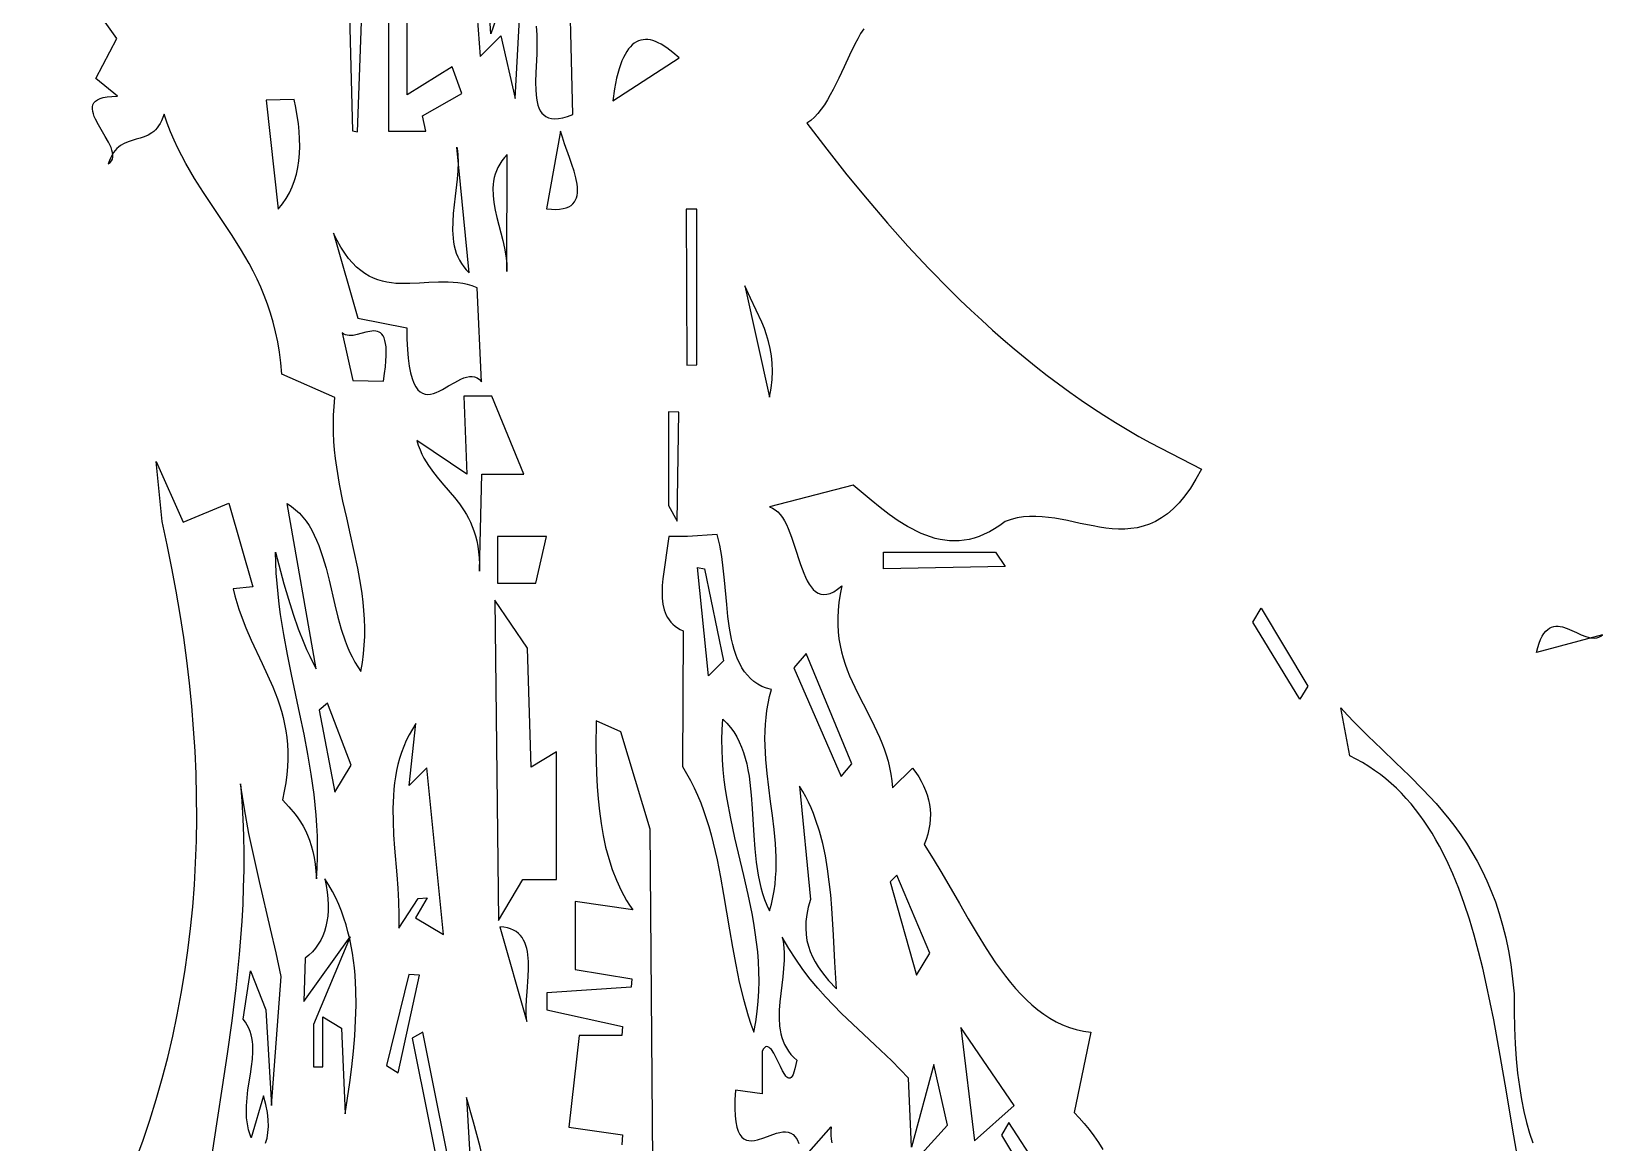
# Model space of a CAD drawing. Header units: metres. Extents: x 0 to 50, y 0 to 50.
# Drawn here: x 18.67 to 31.02, y 22.07 to 30.81 of the extents above; entities that cross this region are included whole.
import ezdxf

# ---------------------------------------------------------------- set-up
doc = ezdxf.new("R2010")
doc.units = ezdxf.units.M

msp = doc.modelspace()

# ---------------------------------------------------------------- linework, layer by layer
for points in [[(22.099055, 31.876081), (22.191643, 30.615276), (22.354186, 30.778141), (22.466547, 30.283459), (22.534654, 31.541258), (22.277522, 30.792191), (22.172934, 32.437232)], [(21.144232, 31.745149), (21.189885, 30.029102), (21.228517, 30.022975), (21.259917, 30.886658)], [(19.481853, 21.923764), (19.540819, 22.086001), (19.595783, 22.249135), (19.646778, 22.413157), (19.693841, 22.578056), (19.737004, 22.743825), (19.776304, 22.910453), (19.811773, 23.077931), (19.843448, 23.246249), (19.871362, 23.415399), (19.895549, 23.585371), (19.916046, 23.756156), (19.932885, 23.927744), (19.946101, 24.100125), (19.95573, 24.273292), (19.961805, 24.447233), (19.964361, 24.621941), (19.963433, 24.797405), (19.959055, 24.973616), (19.951262, 25.150565), (19.940087, 25.328242), (19.925567, 25.506639), (19.907735, 25.685745), (19.886626, 25.865552), (19.862274, 26.046049), (19.834714, 26.227229), (19.80398, 26.40908), (19.770108, 26.591595), (19.733131, 26.774764), (19.693083, 26.958576), (19.645108, 27.430343), (19.859258, 26.953511), (20.218299, 27.101221), (20.404591, 26.444831), (20.251665, 26.426991), (20.251665, 26.426991), (20.26477, 26.372819), (20.279506, 26.320028), (20.295704, 26.268497), (20.313194, 26.218101), (20.351369, 26.120225), (20.392672, 26.025417), (20.479228, 25.841064), (20.521763, 25.749551), (20.56199, 25.657167), (20.598549, 25.562929), (20.615029, 25.514807), (20.630083, 25.465852), (20.64354, 25.415942), (20.655232, 25.364952), (20.664987, 25.312761), (20.672636, 25.259245), (20.678009, 25.20428), (20.680937, 25.147745), (20.681249, 25.089516), (20.678776, 25.029469), (20.673347, 24.967483), (20.664793, 24.903433), (20.652944, 24.837197), (20.63763, 24.768651), (20.63763, 24.768651), (20.689596, 24.713982), (20.737617, 24.657029), (20.759942, 24.627032), (20.781033, 24.595668), (20.800807, 24.562671), (20.819183, 24.527774), (20.836076, 24.490713), (20.851405, 24.451222), (20.865087, 24.409035), (20.877039, 24.363887), (20.887179, 24.315512), (20.895424, 24.263644), (20.901691, 24.208018), (20.905899, 24.148368), (20.905899, 24.148368), (20.911286, 24.233496), (20.914171, 24.317828), (20.914706, 24.401411), (20.913041, 24.484294), (20.909325, 24.566525), (20.903709, 24.648151), (20.896344, 24.729221), (20.887379, 24.809782), (20.865254, 24.96957), (20.838535, 25.127899), (20.808426, 25.285151), (20.776128, 25.441711), (20.709777, 25.754286), (20.67813, 25.911068), (20.649103, 26.068691), (20.623901, 26.227538), (20.61311, 26.30754), (20.603726, 26.387992), (20.595899, 26.468942), (20.589779, 26.550438), (20.585518, 26.632527), (20.583264, 26.715257), (20.583264, 26.715257), (20.650138, 26.467397), (20.685324, 26.346373), (20.722526, 26.228274), (20.762383, 26.113841), (20.805533, 26.003817), (20.828543, 25.95069), (20.852615, 25.898942), (20.877829, 25.848668), (20.904266, 25.799959), (20.674287, 27.098055), (20.674287, 27.098055), (20.709172, 27.075758), (20.74145, 27.050691), (20.771273, 27.023009), (20.798793, 26.992866), (20.824165, 26.960417), (20.847539, 26.925818), (20.869071, 26.889222), (20.888911, 26.850784), (20.907213, 26.810659), (20.92413, 26.769002), (20.954419, 26.681711), (20.981, 26.590148), (21.005097, 26.495551), (21.050725, 26.302205), (21.074702, 26.205933), (21.101084, 26.111578), (21.131093, 26.020378), (21.14784, 25.976348), (21.165953, 25.933571), (21.185583, 25.892202), (21.206885, 25.852395), (21.23001, 25.814305), (21.255112, 25.778088), (21.255112, 25.778088), (21.267193, 25.847629), (21.276024, 25.916722), (21.281809, 25.985399), (21.284755, 26.05369), (21.285068, 26.121625), (21.282955, 26.189234), (21.27862, 26.256549), (21.27227, 26.323599), (21.264112, 26.390416), (21.254351, 26.45703), (21.230846, 26.589769), (21.203403, 26.722061), (21.173672, 26.854151), (21.1433, 26.986282), (21.113936, 27.118698), (21.087229, 27.251644), (21.064828, 27.385364), (21.055757, 27.45259), (21.048381, 27.520101), (21.042906, 27.587928), (21.039537, 27.6561), (21.038481, 27.724649), (21.039944, 27.793605), (21.044133, 27.862999), (21.051252, 27.93286), (20.634674, 28.116166), (20.634674, 28.116166), (20.626529, 28.204424), (20.615402, 28.289152), (20.601455, 28.370547), (20.584853, 28.448804), (20.56576, 28.524119), (20.544339, 28.596686), (20.520755, 28.666703), (20.495171, 28.734365), (20.467751, 28.799866), (20.43866, 28.863404), (20.40806, 28.925174), (20.376117, 28.985371), (20.342993, 29.044192), (20.308853, 29.101831), (20.23818, 29.214349), (20.165408, 29.324491), (20.091849, 29.433822), (20.018815, 29.543909), (19.947615, 29.656316), (19.879562, 29.772609), (19.847125, 29.832702), (19.815966, 29.894353), (19.786249, 29.957759), (19.758139, 30.023115), (19.731798, 30.090617), (19.707392, 30.16046), (19.707392, 30.16046), (19.698041, 30.133665), (19.687864, 30.109662), (19.676914, 30.088264), (19.665248, 30.069288), (19.652919, 30.052548), (19.639981, 30.037859), (19.626489, 30.025036), (19.612497, 30.013894), (19.583234, 29.995913), (19.552625, 29.982435), (19.521108, 29.971981), (19.489117, 29.963068), (19.457088, 29.954218), (19.425457, 29.94395), (19.39466, 29.930784), (19.365131, 29.913238), (19.350979, 29.902361), (19.337308, 29.889834), (19.324171, 29.875472), (19.311625, 29.85909), (19.299722, 29.840503), (19.288517, 29.819526), (19.278066, 29.795973), (19.268422, 29.769661), (19.268422, 29.769661), (19.284037, 29.780612), (19.295302, 29.79331), (19.302565, 29.807618), (19.306177, 29.823397), (19.306485, 29.840509), (19.303839, 29.858816), (19.298588, 29.87818), (19.291081, 29.898464), (19.270694, 29.941234), (19.24547, 29.986023), (19.191677, 30.077235), (19.168692, 30.121448), (19.159399, 30.142723), (19.152037, 30.16326), (19.146956, 30.18292), (19.144505, 30.201565), (19.145031, 30.219058), (19.148886, 30.235259), (19.156416, 30.250032), (19.167972, 30.263237), (19.183902, 30.274737), (19.204556, 30.284393), (19.230282, 30.292068), (19.261429, 30.297624), (19.298347, 30.300921), (19.341384, 30.301823), (19.170926, 30.440786), (19.337929, 30.755662), (18.665247, 31.696972)], [(22.631949, 30.853326), (22.63751, 30.784007), (22.638654, 30.711071), (22.63685, 30.63611), (22.630277, 30.48648), (22.628445, 30.414994), (22.629542, 30.347849), (22.635037, 30.286638), (22.639893, 30.258755), (22.646399, 30.232951), (22.65474, 30.209427), (22.665098, 30.188381), (22.677658, 30.170012), (22.692602, 30.154519), (22.710116, 30.142101), (22.730382, 30.132956), (22.753583, 30.127285), (22.779905, 30.125285), (22.80953, 30.127156), (22.842641, 30.133096), (22.879423, 30.143306), (22.92006, 30.157982), (22.886136, 31.551315)], [(21.471056, 30.886658), (21.471056, 30.028168), (21.764814, 30.028168), (21.740417, 30.146605), (22.048004, 30.323304), (21.972632, 30.533086), (21.617935, 30.313923), (21.617935, 30.886658)], [(25.207441, 30.832645), (25.183594, 30.794549), (25.160565, 30.754317), (25.138219, 30.712307), (25.095022, 30.624381), (25.052902, 30.53363), (25.010759, 30.442911), (24.967493, 30.355083), (24.945095, 30.313145), (24.922004, 30.273002), (24.898082, 30.23501), (24.873191, 30.199526), (24.847195, 30.166909), (24.819954, 30.137515), (24.791333, 30.111701), (24.761193, 30.089825), (24.761193, 30.089825), (24.917302, 29.884491), (25.074675, 29.685051), (25.233406, 29.49162), (25.393586, 29.304313), (25.555308, 29.123242), (25.718667, 28.948523), (25.883754, 28.780269), (25.966974, 28.698602), (26.050662, 28.618594), (26.134828, 28.54026), (26.219484, 28.463613), (26.304642, 28.388668), (26.390314, 28.31544), (26.47651, 28.243941), (26.563243, 28.174188), (26.650524, 28.106193), (26.738365, 28.039972), (26.826777, 27.975538), (26.915773, 27.912906), (27.005362, 27.85209), (27.095558, 27.793104), (27.186372, 27.735963), (27.277816, 27.680681), (27.3699, 27.627271), (27.462637, 27.575749), (27.862145, 27.369702), (27.862145, 27.369702), (27.819247, 27.290712), (27.775628, 27.220497), (27.731327, 27.158606), (27.686379, 27.104588), (27.640824, 27.057992), (27.594698, 27.018368), (27.54804, 26.985263), (27.500886, 26.958228), (27.453275, 26.936811), (27.405244, 26.920562), (27.35683, 26.909029), (27.308072, 26.901761), (27.259007, 26.898308), (27.209672, 26.898218), (27.160106, 26.901041), (27.110345, 26.906325), (27.060428, 26.91362), (27.010392, 26.922475), (26.910114, 26.943059), (26.809811, 26.964471), (26.709785, 26.983102), (26.65997, 26.990248), (26.610336, 26.995345), (26.560923, 26.997944), (26.511767, 26.997593), (26.462905, 26.993841), (26.414376, 26.986237), (26.366217, 26.97433), (26.318466, 26.95767), (26.318466, 26.95767), (26.276926, 26.926968), (26.235809, 26.900006), (26.195101, 26.876667), (26.154787, 26.856833), (26.114852, 26.840384), (26.07528, 26.827202), (26.036058, 26.81717), (25.997169, 26.810168), (25.9586, 26.806079), (25.920335, 26.804784), (25.882359, 26.806165), (25.844657, 26.810104), (25.807215, 26.816481), (25.770017, 26.82518), (25.733048, 26.836081), (25.696294, 26.849067), (25.65974, 26.864018), (25.62337, 26.880817), (25.58717, 26.899346), (25.551125, 26.919485), (25.479439, 26.964123), (25.408193, 27.013786), (25.337268, 27.067526), (25.266543, 27.124397), (25.125218, 27.243745), (24.467749, 27.07184), (24.467749, 27.07184), (24.490922, 27.063236), (24.512419, 27.050314), (24.532374, 27.033434), (24.550918, 27.012961), (24.568185, 26.989254), (24.584306, 26.962678), (24.599415, 26.933594), (24.613642, 26.902365), (24.639986, 26.834918), (24.664397, 26.763238), (24.711658, 26.618765), (24.736627, 26.551769), (24.74991, 26.520849), (24.763901, 26.492131), (24.778734, 26.465977), (24.794541, 26.442749), (24.811453, 26.42281), (24.829604, 26.406522), (24.849126, 26.394247), (24.870151, 26.386347), (24.892813, 26.383185), (24.917242, 26.385122), (24.943572, 26.392522), (24.971935, 26.405747), (25.002464, 26.425158), (25.035291, 26.451118), (25.035291, 26.451118), (25.021708, 26.385056), (25.011962, 26.321465), (25.005837, 26.260204), (25.003116, 26.20113), (25.003585, 26.144104), (25.007028, 26.088984), (25.013229, 26.035628), (25.021972, 25.983896), (25.033042, 25.933646), (25.046223, 25.884737), (25.061299, 25.837028), (25.078055, 25.790378), (25.096274, 25.744644), (25.115743, 25.699687), (25.157561, 25.611537), (25.246687, 25.438337), (25.290543, 25.351027), (25.331628, 25.261739), (25.350593, 25.215999), (25.368217, 25.169341), (25.384285, 25.121624), (25.398583, 25.072705), (25.410893, 25.022445), (25.421001, 24.970701), (25.42869, 24.917333), (25.433745, 24.862199), (25.590855, 25.019009), (25.590855, 25.019009), (25.616505, 24.984775), (25.639673, 24.950112), (25.660324, 24.915012), (25.67842, 24.879472), (25.693927, 24.843484), (25.706809, 24.807043), (25.71703, 24.770144), (25.724553, 24.73278), (25.729343, 24.694948), (25.731364, 24.656639), (25.73058, 24.61785), (25.726955, 24.578574), (25.720453, 24.538807), (25.711039, 24.498541), (25.698677, 24.457771), (25.68333, 24.416493), (25.68333, 24.416493), (25.753718, 24.306082), (25.822809, 24.191011), (25.959523, 23.952969), (26.028358, 23.833038), (26.09832, 23.714528), (26.170015, 23.598959), (26.244047, 23.487851), (26.28213, 23.434445), (26.321025, 23.382724), (26.360807, 23.332879), (26.401552, 23.285099), (26.443337, 23.239575), (26.486236, 23.196496), (26.530326, 23.156053), (26.575682, 23.118435), (26.622381, 23.083833), (26.670497, 23.052436), (26.720106, 23.024436), (26.771285, 23.000021), (26.824109, 22.979381), (26.878653, 22.962708), (26.934994, 22.95019), (26.993208, 22.942018), (26.861971, 22.30949), (26.861971, 22.30949), (26.90228, 22.267709), (26.941404, 22.223011), (26.97944, 22.175619), (27.016488, 22.125754), (27.052645, 22.073641), (27.088011, 22.019501)], [(23.235012, 30.264695), (23.756016, 30.603332), (23.756016, 30.603332), (23.707059, 30.646884), (23.659975, 30.683008), (23.614832, 30.711447), (23.593009, 30.722705), (23.571697, 30.731945), (23.550902, 30.739135), (23.530635, 30.744243), (23.510903, 30.747237), (23.491715, 30.748084), (23.473079, 30.746752), (23.455003, 30.74321), (23.437496, 30.737424), (23.420566, 30.729364), (23.404222, 30.718996), (23.388472, 30.706288), (23.373324, 30.691208), (23.358786, 30.673725), (23.344868, 30.653805), (23.331577, 30.631417), (23.318921, 30.606528), (23.30691, 30.579107), (23.284853, 30.516537), (23.265474, 30.44345), (23.248838, 30.359589), (23.235012, 30.264695)], [(20.510092, 30.271615), (20.60496, 29.413872), (20.60496, 29.413872), (20.638633, 29.454758), (20.668244, 29.497717), (20.693924, 29.542679), (20.715805, 29.58957), (20.734018, 29.638319), (20.748695, 29.688854), (20.759967, 29.741105), (20.767966, 29.794998), (20.772823, 29.850462), (20.774669, 29.907426), (20.773637, 29.965818), (20.769857, 30.025565), (20.763462, 30.086597), (20.754582, 30.148841), (20.74335, 30.212225), (20.729896, 30.276679), (20.510092, 30.271615)], [(22.82537, 30.027639), (22.714004, 29.415763), (22.714004, 29.415763), (22.752327, 29.412654), (22.786789, 29.412103), (22.817549, 29.413998), (22.844771, 29.418226), (22.868614, 29.424676), (22.889241, 29.433234), (22.906813, 29.443788), (22.921491, 29.456227), (22.933437, 29.470437), (22.942812, 29.486306), (22.949778, 29.503721), (22.954496, 29.522571), (22.957127, 29.542743), (22.957834, 29.564124), (22.956776, 29.586602), (22.954116, 29.610065), (22.944636, 29.659494), (22.930683, 29.711513), (22.91355, 29.765222), (22.894527, 29.819721), (22.855979, 29.927495), (22.839037, 29.97897), (22.82537, 30.027639)], [(22.009848, 29.901655), (22.009848, 29.901655), (22.014411, 29.872272), (22.017473, 29.842183), (22.019659, 29.780128), (22.017526, 29.71598), (22.012195, 29.650226), (21.996422, 29.515858), (21.988222, 29.448222), (21.981308, 29.380936), (21.976799, 29.314488), (21.975817, 29.249368), (21.979483, 29.186064), (21.983409, 29.155246), (21.988917, 29.125066), (21.996147, 29.095584), (22.00524, 29.066861), (22.016335, 29.038959), (22.029573, 29.011939), (22.045094, 28.985862), (22.063038, 28.960789), (22.083544, 28.93678), (22.106753, 28.913898), (22.009848, 29.901655)], [(22.405595, 29.844206), (22.405595, 29.844206), (22.383032, 29.819116), (22.363363, 29.793679), (22.346443, 29.767905), (22.33213, 29.741805), (22.320277, 29.71539), (22.310741, 29.688673), (22.303378, 29.661664), (22.298044, 29.634374), (22.294594, 29.606814), (22.292883, 29.578996), (22.294105, 29.522631), (22.300555, 29.465367), (22.311079, 29.407295), (22.324523, 29.348505), (22.339733, 29.289085), (22.370834, 29.168719), (22.384417, 29.107952), (22.395148, 29.046916), (22.401875, 28.9857), (22.403443, 28.924394), (22.405595, 29.844206)], [(23.812874, 29.41496), (23.818127, 28.187633), (23.894559, 28.188545), (23.894559, 29.41496), (23.812874, 29.41496)], [(21.039832, 29.224803), (21.230319, 28.55647), (21.614892, 28.481597), (21.614892, 28.481597), (21.6168, 28.391267), (21.62094, 28.311222), (21.627195, 28.24093), (21.635447, 28.179861), (21.645581, 28.127483), (21.657478, 28.083264), (21.671023, 28.046673), (21.686099, 28.017179), (21.702588, 27.99425), (21.720374, 27.977354), (21.73934, 27.965961), (21.759369, 27.959538), (21.780345, 27.957555), (21.802151, 27.959479), (21.824669, 27.96478), (21.847783, 27.972926), (21.871377, 27.983386), (21.895333, 27.995628), (21.943864, 28.023332), (21.992443, 28.051787), (22.040136, 28.076742), (22.063357, 28.086579), (22.086006, 28.093946), (22.107967, 28.098312), (22.129122, 28.099146), (22.149354, 28.095916), (22.168546, 28.088091), (22.186582, 28.07514), (22.203346, 28.05653), (22.168072, 28.796247), (22.168072, 28.796247), (22.130567, 28.809886), (22.092925, 28.820631), (22.055174, 28.828771), (22.017342, 28.834592), (21.979457, 28.838384), (21.941547, 28.840433), (21.865767, 28.840456), (21.790228, 28.836961), (21.715156, 28.832252), (21.640776, 28.828631), (21.567316, 28.828399), (21.531001, 28.830273), (21.495, 28.833858), (21.459342, 28.839441), (21.424055, 28.847311), (21.389167, 28.857754), (21.354707, 28.871059), (21.320703, 28.887513), (21.287182, 28.907405), (21.254174, 28.931021), (21.221706, 28.95865), (21.189807, 28.990579), (21.158505, 29.027097), (21.127829, 29.06849), (21.097805, 29.115047), (21.068464, 29.167056), (21.039832, 29.224803)], [(24.272339, 28.810018), (24.467728, 27.93451), (24.467728, 27.93451), (24.480494, 28.006891), (24.487917, 28.075482), (24.490428, 28.14059), (24.488457, 28.202524), (24.482438, 28.26159), (24.4728, 28.318096), (24.459976, 28.372349), (24.444396, 28.424658), (24.426493, 28.47533), (24.406697, 28.524671), (24.363154, 28.620596), (24.317217, 28.714891), (24.272339, 28.810018)], [(21.107893, 28.440299), (21.192492, 28.065904), (21.433094, 28.062447), (21.433094, 28.062447), (21.441738, 28.120657), (21.448097, 28.173083), (21.452276, 28.220005), (21.454385, 28.261703), (21.454529, 28.298455), (21.452817, 28.330539), (21.449355, 28.358235), (21.44425, 28.381822), (21.437611, 28.401579), (21.429543, 28.417784), (21.420156, 28.430716), (21.409554, 28.440655), (21.397847, 28.447879), (21.385141, 28.452668), (21.371543, 28.455299), (21.357161, 28.456053), (21.326473, 28.453041), (21.293935, 28.445865), (21.226739, 28.427943), (21.193797, 28.42166), (21.177866, 28.420165), (21.162437, 28.420138), (21.147618, 28.421859), (21.133516, 28.425607), (21.120239, 28.431661), (21.107893, 28.440299)], [(21.693681, 27.594625), (21.693681, 27.594625), (21.706117, 27.557216), (21.719905, 27.521873), (21.73493, 27.488424), (21.751075, 27.456697), (21.768225, 27.42652), (21.786263, 27.39772), (21.824544, 27.343564), (21.864988, 27.292851), (21.90667, 27.244202), (21.990038, 27.147585), (22.029869, 27.096861), (22.067229, 27.042689), (22.084692, 27.013879), (22.10119, 26.983691), (22.116606, 26.951951), (22.130825, 26.918488), (22.143731, 26.88313), (22.155208, 26.845703), (22.16514, 26.806037), (22.173411, 26.763958), (22.179905, 26.719295), (22.184506, 26.671875), (22.187099, 26.621525), (22.187568, 26.568075), (22.205451, 27.330055), (22.535877, 27.330055), (22.284745, 27.943262), (22.06437, 27.943262), (22.088487, 27.33108), (21.693681, 27.594625)], [(23.67424, 27.820621), (23.67424, 27.084772), (23.740336, 26.959333), (23.753355, 27.817273), (23.67424, 27.820621)], [(22.32785, 26.839489), (22.32785, 26.471564), (22.630893, 26.471564), (22.714462, 26.839489), (22.32785, 26.839489)], [(23.674761, 26.839779), (23.674761, 26.839779), (23.660234, 26.729515), (23.642944, 26.617855), (23.628383, 26.508001), (23.623843, 26.454751), (23.622044, 26.403152), (23.623675, 26.353605), (23.62942, 26.306509), (23.639966, 26.262264), (23.647255, 26.241336), (23.656001, 26.221271), (23.666291, 26.202118), (23.67821, 26.183928), (23.691845, 26.166752), (23.70728, 26.150638), (23.724603, 26.135637), (23.743898, 26.121799), (23.765252, 26.109173), (23.788751, 26.097811), (23.78259, 25.029956), (23.78259, 25.029956), (23.8157, 24.975969), (23.846476, 24.920407), (23.875049, 24.863355), (23.901554, 24.804896), (23.926122, 24.745116), (23.948887, 24.6841), (23.969981, 24.621933), (23.989536, 24.5587), (24.007687, 24.494485), (24.024565, 24.429375), (24.055033, 24.296807), (24.082004, 24.161674), (24.106539, 24.024657), (24.152551, 23.747688), (24.176151, 23.609097), (24.201563, 23.47134), (24.229849, 23.335099), (24.262071, 23.201053), (24.27999, 23.135065), (24.299291, 23.069881), (24.320107, 23.005586), (24.34257, 22.942265), (24.34257, 22.942265), (24.358289, 23.023937), (24.370179, 23.104694), (24.378473, 23.184597), (24.383403, 23.263706), (24.385202, 23.342083), (24.384102, 23.419788), (24.380336, 23.496882), (24.374137, 23.573426), (24.365738, 23.649481), (24.355371, 23.725108), (24.343268, 23.800368), (24.329663, 23.875321), (24.298874, 24.02455), (24.264867, 24.173284), (24.19464, 24.471212), (24.162142, 24.621381), (24.13387, 24.773001), (24.1219, 24.849508), (24.111684, 24.92656), (24.103455, 25.004219), (24.097446, 25.082545), (24.093888, 25.1616), (24.093016, 25.241443), (24.095061, 25.322137), (24.100256, 25.403741), (24.100256, 25.403741), (24.132177, 25.372428), (24.160893, 25.33885), (24.186591, 25.30313), (24.209461, 25.265393), (24.229691, 25.225765), (24.247469, 25.184369), (24.262983, 25.141332), (24.276423, 25.096777), (24.287976, 25.050829), (24.297831, 25.003613), (24.306176, 24.955253), (24.3132, 24.905875), (24.324038, 24.804562), (24.331853, 24.700672), (24.344441, 24.489151), (24.352229, 24.383517), (24.363023, 24.279296), (24.378332, 24.177488), (24.388149, 24.127801), (24.399661, 24.07909), (24.413054, 24.031482), (24.428519, 23.9851), (24.446242, 23.940071), (24.466413, 23.896517), (24.466413, 23.896517), (24.481409, 23.947993), (24.493619, 23.999848), (24.503226, 24.052062), (24.510417, 24.104615), (24.515376, 24.157488), (24.518288, 24.210663), (24.51934, 24.264119), (24.518715, 24.317838), (24.513178, 24.425985), (24.50316, 24.534951), (24.490142, 24.644581), (24.475605, 24.75472), (24.461032, 24.865215), (24.447905, 24.975912), (24.437704, 25.086655), (24.431911, 25.197291), (24.431131, 25.25252), (24.432008, 25.307665), (24.434729, 25.362706), (24.439478, 25.417623), (24.44644, 25.472398), (24.4558, 25.527012), (24.467745, 25.581444), (24.482458, 25.635675), (24.482458, 25.635675), (24.443537, 25.646781), (24.407752, 25.661156), (24.374956, 25.678648), (24.345001, 25.699103), (24.317737, 25.722369), (24.293016, 25.748293), (24.270689, 25.776723), (24.25061, 25.807505), (24.232628, 25.840486), (24.216595, 25.875514), (24.202363, 25.912437), (24.189784, 25.9511), (24.178709, 25.991352), (24.16899, 26.03304), (24.153024, 26.120111), (24.140699, 26.21109), (24.130828, 26.304756), (24.113696, 26.495256), (24.10406, 26.589646), (24.092127, 26.681832), (24.07671, 26.770592), (24.067324, 26.813305), (24.056622, 26.854703), (23.821119, 26.839489), (23.674761, 26.839779)], [(26.318903, 26.604541), (25.364339, 26.584591), (25.363348, 26.716847), (26.244622, 26.716847), (26.318903, 26.604541)], [(23.95527, 26.586805), (24.106367, 25.862094), (23.987526, 25.743018), (23.901201, 26.59608), (23.95527, 26.586805)], [(22.309056, 26.340074), (22.335484, 23.818904), (22.528584, 24.141376), (22.792967, 24.141376), (22.792967, 25.147036), (22.592317, 25.026408), (22.564508, 25.9627), (22.309056, 26.340074)], [(28.330971, 26.276453), (28.698168, 25.663245), (28.636925, 25.559848), (28.265856, 26.166451), (28.330971, 26.276453)], [(31.015473, 26.066062), (30.494887, 25.926541), (30.494887, 25.926541), (30.505275, 25.966087), (30.51652, 26.0007), (30.528573, 26.030648), (30.541386, 26.056195), (30.554913, 26.077609), (30.569105, 26.095156), (30.583914, 26.109101), (30.599294, 26.119711), (30.615196, 26.127253), (30.631573, 26.131992), (30.648376, 26.134195), (30.66556, 26.134127), (30.683074, 26.132056), (30.700873, 26.128248), (30.737132, 26.116482), (30.773955, 26.100961), (30.81096, 26.083815), (30.847767, 26.067172), (30.883994, 26.053163), (30.919259, 26.043918), (30.936412, 26.041747), (30.953182, 26.041566), (30.96952, 26.043641), (30.98538, 26.048238), (31.000713, 26.055623), (31.015473, 26.066062)], [(24.658959, 25.805717), (25.03001, 24.951897), (25.114144, 25.051416), (24.754395, 25.918524), (24.658959, 25.805717)], [(20.926172, 25.473923), (21.050197, 24.828492), (21.177679, 25.041382), (20.992443, 25.528074), (20.926172, 25.473923)], [(30.356406, 21.90205), (30.307314, 22.187744), (30.259634, 22.473847), (30.211251, 22.758095), (30.160051, 23.038226), (30.132733, 23.17604), (30.103918, 23.311977), (30.073342, 23.445753), (30.040739, 23.577085), (30.005846, 23.705691), (29.968399, 23.831288), (29.928133, 23.953593), (29.884783, 24.072324), (29.838086, 24.187196), (29.787777, 24.297928), (29.733592, 24.404236), (29.704963, 24.455644), (29.675266, 24.505839), (29.644468, 24.554787), (29.612536, 24.602452), (29.579437, 24.648799), (29.545137, 24.693794), (29.509603, 24.737399), (29.472804, 24.77958), (29.434705, 24.820302), (29.395273, 24.859529), (29.354476, 24.897226), (29.312281, 24.933358), (29.268653, 24.967889), (29.223562, 25.000783), (29.176972, 25.032006), (29.128852, 25.061522), (29.079168, 25.089296), (29.027887, 25.115293), (28.958945, 25.492085), (28.958945, 25.492085), (29.010891, 25.435523), (29.063632, 25.380259), (29.170937, 25.272752), (29.279736, 25.167818), (29.388907, 25.063713), (29.497327, 24.958689), (29.603874, 24.851003), (29.656093, 24.795615), (29.707424, 24.738907), (29.757724, 24.68066), (29.806854, 24.620656), (29.854674, 24.558678), (29.901043, 24.494505), (29.945821, 24.427922), (29.988867, 24.358708), (30.030041, 24.286647), (30.069203, 24.211519), (30.106212, 24.133107), (30.140929, 24.051193), (30.173212, 23.965558), (30.202921, 23.875983), (30.229916, 23.782252), (30.254058, 23.684145), (30.275204, 23.581444), (30.293215, 23.473932), (30.307951, 23.361389), (30.319271, 23.243598), (30.319271, 23.243598), (30.319708, 23.106393), (30.322804, 22.975472), (30.328537, 22.850778), (30.336885, 22.732257), (30.347826, 22.619852), (30.361338, 22.513508), (30.377399, 22.413169), (30.395987, 22.31878), (30.417079, 22.230284), (30.440654, 22.147626), (30.46669, 22.07075)], [(21.687959, 25.368002), (21.687959, 25.368002), (21.659777, 25.324301), (21.634469, 25.279855), (21.611903, 25.234697), (21.591946, 25.18886), (21.574465, 25.142375), (21.559329, 25.095276), (21.546403, 25.047594), (21.535557, 24.999361), (21.526656, 24.950611), (21.519568, 24.901374), (21.514161, 24.851685), (21.510302, 24.801574), (21.506697, 24.700217), (21.507692, 24.597564), (21.512227, 24.493872), (21.519239, 24.3894), (21.536452, 24.179148), (21.544531, 24.073886), (21.550842, 23.968877), (21.554326, 23.864379), (21.553921, 23.760652), (21.706062, 23.994206), (21.777054, 23.998294), (21.683454, 23.841986), (21.90496, 23.70882), (21.774094, 25.021429), (21.634419, 24.881477), (21.687959, 25.368002)], [(23.103407, 25.389679), (23.103407, 25.389679), (23.102485, 25.180605), (23.103918, 25.077523), (23.107038, 24.975623), (23.112164, 24.875066), (23.119614, 24.776012), (23.129707, 24.67862), (23.14276, 24.583052), (23.159094, 24.489467), (23.179026, 24.398025), (23.202874, 24.308886), (23.230958, 24.22221), (23.263595, 24.138157), (23.301105, 24.056888), (23.321787, 24.017347), (23.343806, 23.978562), (23.367202, 23.940553), (23.392015, 23.90334), (22.939845, 23.970297), (22.939845, 23.435021), (23.385138, 23.361115), (23.380142, 23.296611), (22.717284, 23.250833), (22.716075, 23.116264), (23.312594, 22.985686), (23.307043, 22.914961), (22.971096, 22.914961), (22.888596, 22.195483), (23.311095, 22.133528), (23.307043, 22.05647)], [(23.550381, 21.926015), (23.52865, 24.539046), (23.299013, 25.303989), (23.103407, 25.389679)], [(20.309152, 24.895193), (20.309152, 24.895193), (20.319858, 24.757513), (20.327527, 24.620698), (20.332317, 24.484703), (20.334385, 24.349483), (20.333886, 24.214995), (20.330979, 24.081195), (20.325821, 23.948037), (20.318567, 23.815479), (20.309376, 23.683475), (20.298403, 23.551981), (20.285807, 23.420954), (20.271744, 23.290349), (20.239844, 23.030228), (20.20396, 22.771264), (20.165348, 22.513104), (20.125261, 22.255394), (20.045692, 21.739908)], [(20.505905, 22.068192), (20.517141, 22.108409), (20.524798, 22.152062), (20.528314, 22.199703), (20.527124, 22.251881), (20.520665, 22.309147), (20.508374, 22.372051), (20.489688, 22.441145), (20.391765, 22.111196), (20.391765, 22.111196), (20.38078, 22.142604), (20.371948, 22.174109), (20.365111, 22.205688), (20.360113, 22.237316), (20.356796, 22.268968), (20.355005, 22.300619), (20.35537, 22.363825), (20.359953, 22.426739), (20.367499, 22.489165), (20.386459, 22.611776), (20.395362, 22.67157), (20.402209, 22.730097), (20.405744, 22.787162), (20.404711, 22.84257), (20.40209, 22.869592), (20.397857, 22.896126), (20.391854, 22.922148), (20.383925, 22.947635), (20.373913, 22.972561), (20.361661, 22.996902), (20.347013, 23.020634), (20.32981, 23.043732), (20.386719, 23.423625), (20.508453, 23.118685), (20.553298, 22.365177), (20.628845, 23.378463), (20.628845, 23.378463), (20.587873, 23.566909), (20.544796, 23.753736), (20.457116, 24.126426), (20.414905, 24.314235), (20.375376, 24.504317), (20.339726, 24.697645), (20.32373, 24.795831), (20.309152, 24.895193)], [(24.703259, 24.876763), (24.788429, 23.98483), (24.788429, 23.98483), (24.771355, 23.924232), (24.759751, 23.866677), (24.7533, 23.811988), (24.751685, 23.759991), (24.75459, 23.710506), (24.761697, 23.663359), (24.772691, 23.618373), (24.787254, 23.57537), (24.80507, 23.534175), (24.825822, 23.49461), (24.849193, 23.456499), (24.874867, 23.419665), (24.902527, 23.383933), (24.931856, 23.349124), (24.994256, 23.281573), (24.994256, 23.281573), (24.980923, 23.492992), (24.969924, 23.705573), (24.9568, 23.917016), (24.948048, 24.021593), (24.937092, 24.125025), (24.923377, 24.227023), (24.906343, 24.327301), (24.885435, 24.425572), (24.860094, 24.521548), (24.829763, 24.614943), (24.812552, 24.660582), (24.793885, 24.705468), (24.773692, 24.749565), (24.751903, 24.792837), (24.728449, 24.835248), (24.703259, 24.876763)], [(20.972621, 24.148913), (20.972621, 24.148913), (20.982691, 24.094563), (20.990163, 24.042344), (20.995029, 23.992234), (20.99728, 23.944213), (20.996908, 23.898261), (20.993905, 23.854356), (20.98826, 23.812479), (20.979967, 23.772609), (20.969015, 23.734724), (20.955397, 23.698806), (20.939105, 23.664832), (20.920128, 23.632783), (20.898459, 23.602637), (20.874089, 23.574375), (20.84701, 23.547975), (20.817212, 23.523418), (20.807157, 23.183336), (21.170881, 23.692718), (20.88354, 23.002498), (20.88354, 22.669678), (20.95698, 22.669678), (20.95698, 23.062131), (21.103859, 22.973829), (21.132665, 22.29911), (21.132665, 22.29911), (21.167515, 22.545857), (21.182883, 22.668938), (21.196094, 22.791543), (21.206563, 22.913461), (21.213701, 23.03448), (21.21692, 23.154391), (21.215634, 23.272983), (21.209254, 23.390044), (21.203971, 23.447935), (21.197193, 23.505364), (21.188849, 23.562305), (21.178864, 23.618732), (21.167165, 23.674618), (21.153678, 23.729937), (21.138331, 23.784663), (21.121049, 23.838769), (21.101759, 23.892229), (21.080388, 23.945016), (21.056862, 23.997104), (21.031108, 24.048467), (21.003052, 24.099079), (20.972621, 24.148913)], [(25.414883, 24.124024), (25.623367, 23.390063), (25.726259, 23.561891), (25.467363, 24.17725), (25.414883, 24.124024)], [(22.347292, 23.769714), (22.558892, 23.026783), (22.558892, 23.026783), (22.555427, 23.08126), (22.555482, 23.138693), (22.558024, 23.198216), (22.562019, 23.258968), (22.570238, 23.380707), (22.572396, 23.439967), (22.571874, 23.497004), (22.567641, 23.550955), (22.56381, 23.576503), (22.558663, 23.600957), (22.552072, 23.624207), (22.543906, 23.646146), (22.534039, 23.666667), (22.522339, 23.685661), (22.508678, 23.703021), (22.492927, 23.718639), (22.474956, 23.732406), (22.454637, 23.744215), (22.43184, 23.753958), (22.406436, 23.761528), (22.378297, 23.766816), (22.347292, 23.769714)], [(24.56759, 23.690052), (24.56759, 23.690052), (24.573766, 23.660937), (24.578245, 23.631191), (24.582723, 23.570029), (24.582249, 23.50701), (24.578045, 23.442576), (24.571332, 23.377173), (24.563335, 23.311243), (24.555275, 23.245232), (24.548375, 23.179581), (24.543857, 23.114736), (24.542945, 23.05114), (24.546861, 22.989237), (24.551011, 22.959059), (24.556827, 22.929471), (24.564462, 22.900528), (24.574067, 22.872286), (24.585796, 22.844799), (24.599802, 22.818124), (24.616238, 22.792317), (24.635256, 22.767431), (24.657009, 22.743524), (24.68165, 22.720651), (24.68165, 22.720651), (24.666942, 22.653306), (24.659414, 22.62859), (24.651777, 22.609351), (24.644034, 22.59522), (24.636187, 22.585825), (24.628242, 22.580796), (24.620203, 22.579763), (24.612072, 22.582356), (24.603853, 22.588205), (24.595551, 22.596938), (24.58717, 22.608186), (24.570182, 22.636746), (24.552921, 22.67092), (24.5177, 22.744266), (24.499801, 22.777511), (24.48175, 22.804522), (24.472677, 22.814763), (24.463578, 22.822335), (24.454456, 22.826867), (24.445314, 22.827989), (24.436158, 22.82533), (24.42699, 22.81852), (24.417814, 22.807189), (24.408635, 22.790967), (24.408635, 22.457842), (24.198699, 22.485988), (24.198699, 22.485988), (24.194699, 22.40918), (24.194062, 22.342364), (24.19658, 22.284925), (24.202049, 22.236247), (24.210263, 22.195715), (24.221018, 22.162714), (24.234107, 22.136628), (24.249325, 22.116843), (24.266468, 22.102743), (24.285329, 22.093713), (24.305703, 22.089137), (24.327385, 22.0884), (24.350169, 22.090887), (24.373851, 22.095983), (24.423084, 22.11154), (24.473441, 22.130149), (24.523278, 22.146887), (24.547489, 22.153016), (24.570954, 22.156832), (24.593468, 22.157719), (24.614825, 22.155062), (24.63482, 22.148246), (24.653248, 22.136656), (24.669903, 22.119676), (24.68458, 22.096691), (24.697074, 22.067085)], [(25.662675, 21.986331), (25.865797, 22.211775), (25.758389, 22.68779), (25.583667, 22.038435), (25.56091, 22.580718), (25.56091, 22.580718), (25.494658, 22.649419), (25.428122, 22.715504), (25.294917, 22.842138), (25.162736, 22.965252), (25.03302, 23.089475), (24.969535, 23.153449), (24.907207, 23.219436), (24.846214, 23.288016), (24.786737, 23.359766), (24.728957, 23.435266), (24.673052, 23.515095), (24.619203, 23.59983), (24.56759, 23.690052)], [(21.63271, 23.395367), (21.456281, 22.679837), (21.547217, 22.622848), (21.716391, 23.390145), (21.63271, 23.395367)], [(25.971609, 22.979802), (26.077733, 22.086667), (26.391452, 22.366122), (25.971609, 22.979802)], [(21.656989, 22.895616), (21.931344, 21.535643), (22.014089, 21.582078), (21.741529, 22.942974), (21.656989, 22.895616)], [(22.085817, 22.428225), (22.17777, 20.838144), (22.17777, 20.838144), (22.197406, 20.890584), (22.214817, 20.94275), (22.230081, 20.994653), (22.243274, 21.046301), (22.254474, 21.097706), (22.263758, 21.148875), (22.271204, 21.199819), (22.276888, 21.250547), (22.280888, 21.301069), (22.283282, 21.351395), (22.283558, 21.451495), (22.278334, 21.550924), (22.268228, 21.649758), (22.253859, 21.748074), (22.235845, 21.845949), (22.214802, 21.94346), (22.191351, 22.040682), (22.139694, 22.23457), (22.085817, 22.428225)], [(26.289816, 22.131942), (26.730452, 21.396093), (26.80548, 21.52802), (26.347658, 22.232734), (26.289816, 22.131942)], [(24.7194, 21.932394), (24.952801, 22.197313), (24.952801, 22.197313), (24.949562, 22.163217), (24.949319, 22.130771), (24.95183, 22.099853), (24.956854, 22.07034)]]:
    msp.add_lwpolyline(points)

doc.saveas('drawing.dxf')
